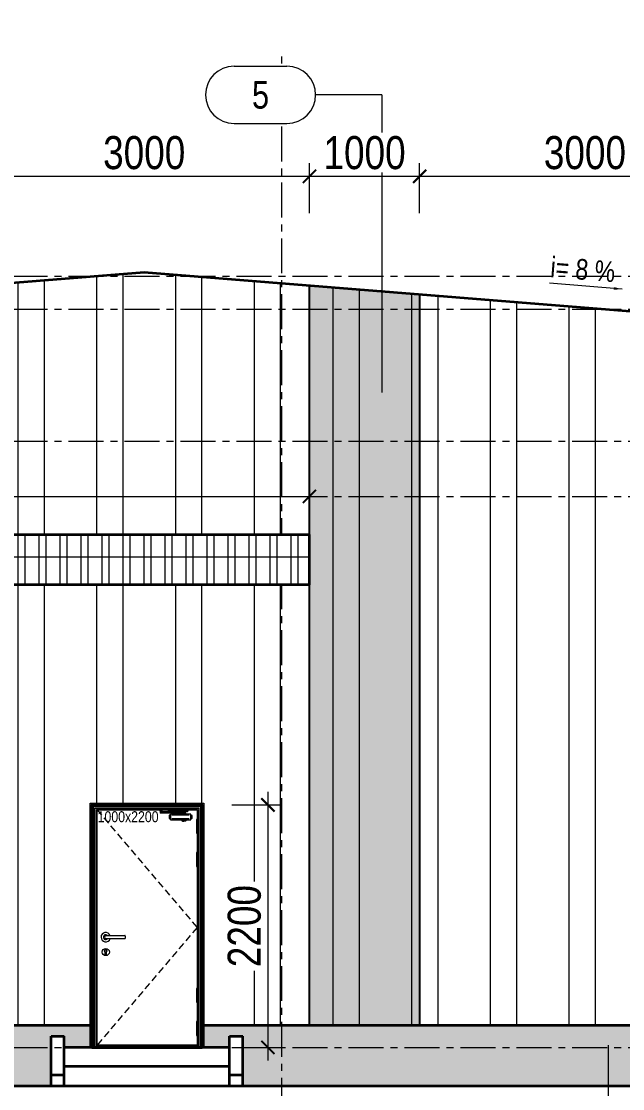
# Model space of a CAD drawing. Header units: millimetres. Extents: x -547695 to 905972, y -1055718 to 167349.
# Drawn here: x -521167 to -515709, y -971217 to -961530 of the extents above; entities that cross this region are included whole.
import ezdxf
from ezdxf.enums import TextEntityAlignment as Align
from ezdxf.xclip import XClip

# ---------------------------------------------------------------- set-up
doc = ezdxf.new("R2010")
doc.units = ezdxf.units.MM
doc.header["$XCLIPFRAME"] = 0
doc.linetypes.add('CENTER', pattern=[50.800000000000004, 31.75, -6.35, 6.35, -6.35])
doc.linetypes.add('HIDDEN', pattern=[9.524999999999999, 6.35, -3.175])
doc.layers.get('DEFPOINTS').update_dxf_attribs({"color": 1, "lineweight": 25})
for name, color, linetype, lineweight in [('A-DIMS', 8, 'Continuous', 9), ('A-DOOR', 142, 'Continuous', 9), ('A-FINE', 255, 'Continuous', 25), ('A-GRID', 250, 'CENTER', 15), ('A-HEVY', 111, 'Continuous', 35), ('A-HIDD', 45, 'HIDDEN', 9), ('A-LITE', 9, 'Continuous', 9), ('A-PATT', 252, 'Continuous', 9), ('A-SYMBOLS', 10, 'Continuous', 13), ('A-TEXT', 255, 'Continuous', 25)]:
    doc.layers.add(name, color=color, linetype=linetype, lineweight=lineweight)
doc.styles.add('VTK _ Arial_2.5 mm', font='arial.ttf', dxfattribs={"width": 0.8})
doc.styles.add('VTK_Arial', font='arial.ttf', dxfattribs={"width": 0.8})
doc.dimstyles.new('A-2.5-DIM1', dxfattribs={"dimtxt": 2.5, "dimasz": 1, "dimexe": 1, "dimexo": 0, "dimgap": 0.5, "dimtad": 1, "dimdec": 0, "dimzin": 12, "dimdsep": 46, "dimtxsty": 'VTK_Arial', "dimblk": 'ARCHTICK', "dimcen": 0, "dimdle": 1, "dimclrd": 256, "dimclre": 256, "dimclrt": 7, "dimadec": 1, "dimazin": 3, "dimtfac": 1, "dimtdec": 0, "dimtmove": 0, "dimatfit": 2, "dimfxl": 20, "dimtolj": 1, "dimtzin": 0, "dimlwd": -1, "dimlwe": -1, "dimarcsym": 0})
doc.dimstyles.new('A-2.5-DIM120', dxfattribs={"dimscale": 120, "dimtxt": 2.5, "dimasz": 1, "dimexe": 1, "dimexo": 0, "dimgap": 0.5, "dimtad": 1, "dimdec": 0, "dimzin": 12, "dimdsep": 46, "dimtxsty": 'VTK_Arial', "dimblk": 'ARCHTICK', "dimcen": 0, "dimdle": 1, "dimclrd": 256, "dimclre": 256, "dimclrt": 7, "dimadec": 1, "dimazin": 3, "dimtfac": 1, "dimtdec": 0, "dimtmove": 0, "dimatfit": 2, "dimfxl": 20, "dimtfill": 1, "dimtolj": 1, "dimtzin": 0, "dimlwd": -1, "dimlwe": -1, "dimarcsym": 0})

# ---------------------------------------------------------------- blocks, each defined once
blk = doc.blocks.new('E56U67')
at = {"layer": 'A-GRID', "ltscale": 10}
for points in [[(-889.925879028975, 2000), (36929.7332893007, 2000)], [(-889.925879028975, 1700), (36929.7332893007, 1700)], [(-889.925879028975, 500), (36929.7332893007, 500)], [(-889.925879028975, 0), (36929.7332893007, 0)], [(-889.925879028975, -5000), (36929.7332893007, -5000)]]:
    blk.add_lwpolyline(points, dxfattribs=at)
blk = doc.blocks.new('A$C2c41236e')
at = {"layer": 'A-PATT', "ltscale": 5, "true_color": 0xff1a1a, "extrusion": (0, 0, -1)}
h = blk.add_hatch(color=1, dxfattribs=at)
h.dxf.hatch_style = 1
h.paths.add_polyline_path([(-355499.9999999923, -99.99999999930151), (-356499.9999999923, -99.99999999930151), (-356499.9999999921, 20800.00000000116), (-355499.9999999921, 20800.00000000116)])
at = {"layer": 'A-PATT', "ltscale": 5, "true_color": 0x2aa800, "extrusion": (0, 0, -1)}
h = blk.add_hatch(color=84, dxfattribs=at)
h.dxf.hatch_style = 1
h.paths.add_polyline_path([(-359499.9999999921, -99.99999999930151), (-360499.9999999921, -99.99999999930151), (-360499.9999999921, 20800.00000000116), (-359499.9999999921, 20800.00000000116)])
at = {"layer": 'A-FINE', "ltscale": 5, "extrusion": (0, 0, -1)}
for points in [[(-355499.9999999923, -99.99999999930151), (-356499.9999999923, -99.99999999930151), (-356499.9999999921, 20800.00000000116), (-355499.9999999921, 20800.00000000116)], [(-359499.9999999921, -99.99999999930151), (-360499.9999999921, -99.99999999930151), (-360499.9999999921, 20800.00000000116), (-359499.9999999921, 20800.00000000116)]]:
    blk.add_lwpolyline(points, close=True, dxfattribs=at)
blk = doc.blocks.new('BanLe')
blk.add_line((7.5, 0), (-7.5, 0))
blk.add_lwpolyline([(7.5, 62.5), (-7.5, 62.5), (-7.5, -62.5), (7.5, -62.5)], close=True)
for points in [[(7.5, 60.5), (-7.5, 60.5)], [(7.5, -60.5), (-7.5, -60.5)]]:
    blk.add_lwpolyline(points)
blk = doc.blocks.new('KhoaTayCong_Phai')
for p, q in [((-2.368162894039414, 15.25890899513615), (171.6318371059606, 15.2589089951216)), ((177.6318371059606, 9.2589089951216), (177.6318371059606, -8.741091004863847)), ((171.6318371059606, -14.74109100486385), (-2.368162894039414, -14.74109100486385)), ((-11.23417075211182, -123.6967520639155), (8.613139535300432, -123.6967520639155)), ((-11.23417075211182, -126.9474235176894), (-11.23417075211182, -123.6967520639155)), ((8.613139535300432, -126.9474235176894), (-11.23417075211182, -126.9474235176894)), ((-8.309393887990153, -134.878720984474), (-8.309393887873737, -153.4787209846108)), ((6.090606112149544, -153.4787209845526), (6.090606112149544, -134.8787209845613)), ((8.613139535300432, -123.6967520639155), (8.613139535300432, -126.9474235176894))]:
    blk.add_line(p, q)
blk.add_circle((0, -135.3185674594715), 32.59014823095639)
for centre, radius, start, end in [((0, 0), 42.88471771224759, 20.84323507987875, 339.8952452716517), ((0, 0), 21.69749773615331, 44.68887083568661, 317.2039053081154), ((4.007421447662636, 0.258908995121601), 16.29871392775256, 113.0273825247253, 246.9726174752747), ((171.6318371059606, 9.2589089951216), 6, 0, 90), ((171.6318371059606, -8.741091004863847), 6, 270, 0), ((-1.109393887920305, -125.2787209845555), 12.00000000004657, 306.8698976449503, 233.1301023553102), ((-1.109393887920305, -153.4787209845235), 7.199999999953432, 180.0000000008337, 359.9999999995831)]:
    blk.add_arc(centre, radius, start, end)
blk = doc.blocks.new('View-CellPin-Chi Tiet Cua$0$View-CellPin-Chi Tiet Cua$0$D.C.')
for p, q in [((1114.189630144894, 6054.270364400407), (1114.189630144894, 6049.855954926985)), ((1132.045809557887, 6054.270364400407), (1132.045809557887, 6049.855954926985)), ((1097.913527189608, 5989.986868990411), (1294.391314596585, 5989.986868990381)), ((1097.913527189608, 5950.758039628272), (1294.391314596585, 5950.758039628272)), ((1112.071112843339, 6049.855954927014), (1112.071112843339, 6036.741485918668)), ((1116.62218957689, 6036.741485918697), (1116.622189576889, 6035.01580375951)), ((1125.62218957689, 6034.015803759539), (1117.622189576889, 6034.015803759539)), ((1118.972621113266, 6036.741485918668), (1118.972621113266, 6035.01580375951)), ((1123.522962747592, 6036.741485918668), (1123.522962747592, 6035.01580375951)), ((1126.62218957689, 6036.741485918697), (1126.62218957689, 6035.015803759539)), ((1134.805372080504, 6022.08122057133), (1281.078822235366, 6022.08122057133)), ((1134.805372080503, 6003.368329989316), (1134.805372080503, 6022.08122057133)), ((1134.805372080504, 6014.316462623741), (1281.048064135859, 6014.31646262377)), ((1134.805372080504, 6011.210559444764), (1180.055256567029, 6011.210559444735)), ((1134.805372080504, 6011.210559444764), (1157.430314323766, 6011.210559444764)), ((1134.805372080503, 6003.368329989316), (1134.805372080503, 6011.210559444764)), ((1134.805372080503, 5937.299107121478), (1134.805372080503, 5927.692187725363)), ((1400.421718523262, 6033.701436961856), (1153.535313656117, 6047.837352052185)), ((1400.421718523262, 6025.667739128548), (1153.535313656116, 6039.589858475752)), ((1180.055256567029, 6011.210559444735), (1157.430314323766, 6011.210559444764)), ((1180.055256567029, 6003.368329989316), (1180.055256567029, 6014.316462623741)), ((1180.055256567029, 6003.368329989316), (1180.055256567029, 6011.210559444735)), ((1180.055256567029, 5937.299107121449), (1180.055256567029, 5927.692187725392)), ((1281.048064135859, 6014.31646262377), (1322.043890668603, 6011.840296411508)), ((1281.078822235366, 6022.08122057133), (1321.551451561012, 6019.605054359068)), ((1321.551451561012, 6019.605054359068), (1428.137861334259, 6019.605054359068)), ((1322.043890668603, 6011.840296411508), (1428.137861334259, 6011.840296411479)), ((1400.421718523263, 6035.564728179277), (1407.779326751507, 6035.564728179248)), ((1400.421718523263, 6035.564728179277), (1400.421718523263, 6033.701436961856)), ((1400.421718523262, 6025.667739128548), (1400.421718523262, 6023.845383167267)), ((1400.421718523262, 6023.845383167267), (1407.779326751506, 6023.845383167267)), ((1403.407382094331, 6031.701436961856), (1403.407382094331, 6027.667739128548)), ((1405.407382094331, 6033.701436961856), (1428.137861334259, 6033.701436961856)), ((1405.407382094331, 6025.667739128548), (1428.13786133426, 6025.667739128519)), ((1406.688255417139, 6036.146345149929), (1406.688255417139, 6040.623078189528)), ((1407.779326751507, 6035.564728179248), (1410.764951633143, 6033.701436961826)), ((1407.779326751508, 6023.845383167267), (1410.764951633144, 6025.708674384718)), ((1416.688255417139, 6036.146345149959), (1416.688255417139, 6037.872027309117)), ((1417.688255417139, 6038.872027309117), (1425.68825541714, 6038.872027309088)), ((1419.787482246436, 6036.146345149929), (1419.787482246436, 6037.872027309117)), ((1424.337823880764, 6036.146345149959), (1424.337823880764, 6037.872027309088)), ((1426.688255417139, 6036.146345149959), (1426.688255417139, 6037.872027309088)), ((1428.137861334259, 6019.605054359068), (1428.137861334259, 6011.840296411479)), ((1134.805372080504, 5927.692187725363), (1157.430314323766, 5927.692187725363)), ((1134.805372080504, 5927.692187725363), (1139.805372080504, 5922.692187725392)), ((1139.805372080504, 5922.692187725392), (1157.430314323766, 5922.692187725392)), ((1180.055256567029, 5927.692187725392), (1157.430314323766, 5927.692187725363)), ((1175.055256567029, 5922.692187725392), (1157.430314323766, 5922.692187725392)), ((1180.055256567029, 5927.692187725392), (1175.055256567029, 5922.692187725392))]:
    blk.add_line(p, q)
for points in [[(1071.819013287742, 6066.270364400407), (1187.430158971983, 6066.270364400407), (1187.430158971983, 6054.270364400436), (1071.819013287742, 6054.270364400407)], [(1080.753061166979, 5992.656133310637), (1071.163430611116, 5992.656133310637), (1066.163430611115, 5987.656133310637), (1066.163430611115, 5954.025513728848), (1071.163430611115, 5949.02551372879), (1080.753061166979, 5949.02551372879)], [(1080.753061166979, 6003.368329989287), (1308.589446776452, 6003.368329989316), (1308.589446776452, 5937.299107121478), (1080.753061166979, 5937.299107121478)], [(1308.589446776452, 5992.656133310637), (1318.179077332314, 5992.656133310607), (1323.179077332314, 5987.656133310637), (1323.179077332316, 5954.025513728819), (1318.179077332315, 5949.025513728819), (1308.589446776451, 5949.025513728819)]]:
    blk.add_lwpolyline(points, close=True)
for points in [[(1112.071112843339, 6049.855954927014), (1151.117069314452, 6049.855954926985), (1153.535313656117, 6047.837352052185)], [(1153.535313656116, 6039.589858475752), (1151.358916962279, 6036.741485918668), (1112.071112843339, 6036.741485918668)], [(1415.238649500017, 6033.701436961826), (1415.238649500017, 6036.146345149959), (1428.137861334259, 6036.146345149959), (1428.137861334259, 6019.605054359068), (1415.238649500017, 6019.605054359068), (1415.238649500017, 6025.667739128519)]]:
    blk.add_lwpolyline(points)
for centre, radius in [((1073.637300586553, 5983.459594756248), 3.364728443943022), ((1073.637300586553, 5959.696146269242), 3.364728443943022), ((1315.705207356878, 5983.459594756248), 3.364728443943022), ((1315.705207356878, 5959.696146269212), 3.364728443943022), ((1407.161611258758, 6029.705046307761), 1.647241314007259)]:
    blk.add_circle(centre, radius)
for centre, radius, start, end in [((1117.622189576889, 6035.01580375951), 1, 180, 270), ((1117.972621113265, 6035.01580375951), 1, 270, 0), ((1119.972621113265, 6035.015803759539), 1, 180, 270), ((1122.522962747593, 6035.01580375951), 1, 270, 0), ((1124.522962747593, 6035.01580375951), 1, 180, 270), ((1125.62218957689, 6035.015803759539), 1, 270, 0), ((1405.407382094331, 6031.701436961826), 2, 90, 180), ((1405.40738209433, 6027.667739128519), 2, 180, 270), ((1417.688255417139, 6037.872027309088), 1, 90, 180), ((1418.787482246436, 6037.872027309088), 1, 0, 90), ((1420.787482246436, 6037.872027309088), 1, 90, 180), ((1423.337823880763, 6037.872027309117), 1, 0, 90), ((1425.337823880763, 6037.872027309117), 1, 90, 180), ((1425.68825541714, 6037.872027309117), 1, 0, 90)]:
    blk.add_arc(centre, radius, start, end)
blk = doc.blocks.new('DT 1000X2200 - MD')
blk.add_wipeout([(-1030, 2215.000000000001), (6.200195912242634e-11, 2215.000000000001), (6.200195912242634e-11, 4.0745362639427185e-10), (-1030, 4.0745362639427185e-10)]).dxf.layer = 'A-FINE'
for points in [[(-1030, 4.074536263942719e-10), (-1030, 2215), (0, 2215), (0, 4.074536263942719e-10)], [(-1001, 4.074536263942719e-10), (-1001, 2186), (-29, 2186), (-29, 4.074536263942719e-10)], [(-987, 4.074536263942719e-10), (-987, 2172), (-43, 2172), (-43, 4.074536263942719e-10)], [(-973, 4.074536263942719e-10), (-973, 2158), (-57, 2158), (-57, 4.074536263942719e-10)], [(-968, 21.00000000040745), (-968, 2155), (-60, 2155), (-60, 21.00000000040745)]]:
    blk.add_lwpolyline(points, close=True)
blk.add_lwpolyline([(-973, 15.00000000040745), (-57, 15.00000000040745)])
at = {"layer": 'A-HIDD', "ltscale": 10}
for points in [[(-1020, 4.074536263942719e-10), (-1020, 2205), (-10, 2205), (-10, 4.074536263942719e-10)], [(-1015, -1.164153218269348e-10), (-1015, 2200), (-15, 2200), (-15, -1.164153218269348e-10)]]:
    blk.add_lwpolyline(points, close=True, dxfattribs=at)
blk.add_lwpolyline([(-968, 2155), (-60, 1088.000000000204), (-968, 21.00000000040745)], dxfattribs=at)
at = {"layer": 'A-LITE', "xscale": -0.8000000000465659, "yscale": 0.8000000000465659, "zscale": 0.8000000000465659, "rotation": 359.9992789923553}
blk.add_blockref('View-CellPin-Chi Tiet Cua$0$View-CellPin-Chi Tiet Cua$0$D.C.', (746.3942612682004, -2685.427081598551), dxfattribs=at)
at = {"layer": 'A-LITE'}
for name, p in [('BanLe', (-58.5, 2005)), ('BanLe', (-58.5, 1705)), ('KhoaTayCong_Phai', (-888.9995107880095, 1000)), ('BanLe', (-58.5, 471.0000000004075)), ('BanLe', (-58.5, 171.0000000004075))]:
    blk.add_blockref(name, p, dxfattribs=at)
at = {"layer": 'DEFPOINTS', "lineweight": -3, "insert": (-686.2055393613409, 2092.29056247673), "char_height": 100, "attachment_point": 5, "style": 'VTK_Arial'}
blk.add_mtext('\\A1;1000x2200', dxfattribs=at)
blk = doc.blocks.new('RE6UY')
at = {"layer": 'A-GRID', "ltscale": 10}
blk.add_lwpolyline([(-6000, -1731.266884958604), (-6000, 10949.43363770482)], dxfattribs=at)
blk = doc.blocks.new('ẻh6hj6u')
blk.add_wipeout([(-8749.999999999876, -450), (1.2460077414289117e-10, -450), (1.2460077414289117e-10, 1.7280399333685637e-11), (-8749.999999999876, 1.7280399333685637e-11)]).dxf.layer = 'A-HEVY'
at = {"layer": 'A-PATT', "transparency": 33554620}
h = blk.add_hatch(dxfattribs=at)
h.set_pattern_fill('ANSI32', color=256, scale=20, angle=45)
h.set_pattern_definition([(90, (-8750, -450), (-190.5, 1.166476076187854e-14), []), (90, (-8686.499972571852, -386.4999725718517), (-190.5, 1.166476076187854e-14), [])])
h.paths.add_polyline_path([(-8750, -450), (0, -450), (0, 0), (-8750, 0)])
at = {"layer": 'A-HEVY'}
blk.add_lwpolyline([(-8750, -450), (0, -450), (0, 0), (-8750, 0)], close=True, dxfattribs=at)
at = {"layer": 'A-PATT', "transparency": 33554620}
blk.add_lwpolyline([(-8750, -197.0299970005872), (0, -197.0299970005872)], dxfattribs=at)
blk = doc.blocks.new('_ARCHTICK')
at = {"color": 0, "linetype": 'ByBlock', "const_width": 0.15}
blk.add_lwpolyline([(-0.5, -0.5), (0.5, 0.5)], dxfattribs=at)
blk = doc.blocks.new('*D430')
at = {"layer": 'A-DIMS', "transparency": 16777216}
for p, q in [((-518928.8616275529, -968521.6864575857), (-518928.8616275529, -970961.6864575857)), ((-519256.3397861238, -968641.6864575857), (-518808.8616275529, -968641.6864575857)), ((-519256.3397861238, -970841.6864575857), (-518808.8616275529, -970841.6864575857))]:
    blk.add_line(p, q, dxfattribs=at)
at = {"layer": 'DEFPOINTS', "color": 0, "transparency": 16777216}
for p in [(-519256.3397861238, -968641.6864575857), (-519256.3397861238, -970841.6864575857), (-518928.8616275529, -970841.6864575857)]:
    blk.add_point(p, dxfattribs=at)
at = {"layer": 'A-DIMS', "transparency": 16777216, "xscale": 120, "yscale": 120, "zscale": 120}
for p, rotation in [((-518928.8616275529, -968641.6864575857), 90), ((-518928.8616275529, -970841.6864575857), 270)]:
    blk.add_blockref('_ARCHTICK', p, dxfattribs=dict(at, rotation=rotation))
at = {"layer": 'A-DIMS', "color": 7, "transparency": 16777216, "insert": (-519142.0335238694, -969741.6864575857), "char_height": 300, "attachment_point": 5, "rotation": 90, "style": 'VTK_Arial', "bg_fill": 3, "box_fill_scale": 1.1, "bg_fill_color": 257, "bg_fill_transparency": 0}
blk.add_mtext('\\A1;2200', dxfattribs=at)
blk = doc.blocks.new('*D436')
at = {"layer": 'A-DIMS', "transparency": 16777216}
for p, q in [((-527301.7049680591, -965652.6980734138), (-527301.7049680591, -965961.6864575857)), ((-518551.7049680591, -965652.6980734138), (-518551.7049680591, -965961.6864575857)), ((-527421.7049680591, -965841.6864575857), (-518431.7049680591, -965841.6864575857))]:
    blk.add_line(p, q, dxfattribs=at)
at = {"layer": 'DEFPOINTS', "color": 0, "transparency": 16777216}
for p in [(-527301.7049680591, -965652.6980734138), (-518551.7049680591, -965652.6980734138), (-518551.7049680591, -965841.6864575857)]:
    blk.add_point(p, dxfattribs=at)
at = {"layer": 'A-DIMS', "transparency": 16777216, "xscale": 120, "yscale": 120, "zscale": 120, "rotation": 180}
blk.add_blockref('_ARCHTICK', (-527301.7049680591, -965841.6864575857), dxfattribs=at)
at = {"layer": 'A-DIMS', "transparency": 16777216, "xscale": 120, "yscale": 120, "zscale": 120}
blk.add_blockref('_ARCHTICK', (-518551.7049680591, -965841.6864575857), dxfattribs=at)
at = {"layer": 'A-DIMS', "color": 7, "transparency": 16777216, "insert": (-522926.7049680591, -965628.5145612693), "char_height": 300, "attachment_point": 5, "style": 'VTK_Arial', "bg_fill": 3, "box_fill_scale": 1.1, "bg_fill_color": 257, "bg_fill_transparency": 0}
blk.add_mtext('\\A1;8750', dxfattribs=at)
blk = doc.blocks.new('*D472')
at = {"layer": 'A-DIMS', "transparency": 16777216}
for p, q in [((-517551.7049680591, -963271.4838646457), (-517551.7049680591, -962816.7653686625)), ((-514551.7049680593, -963271.4838646457), (-514551.7049680593, -962816.7653686625)), ((-514431.7049680593, -962936.7653686625), (-517671.7049680591, -962936.7653686625))]:
    blk.add_line(p, q, dxfattribs=at)
at = {"layer": 'DEFPOINTS', "color": 0, "transparency": 16777216}
for p in [(-517551.7049680591, -962936.7653686625), (-517551.7049680591, -963271.4838646457), (-514551.7049680593, -963271.4838646457)]:
    blk.add_point(p, dxfattribs=at)
at = {"layer": 'A-DIMS', "transparency": 16777216, "xscale": 120, "yscale": 120, "zscale": 120, "rotation": 180}
blk.add_blockref('_ARCHTICK', (-517551.7049680591, -962936.7653686625), dxfattribs=at)
at = {"layer": 'A-DIMS', "transparency": 16777216, "xscale": 120, "yscale": 120, "zscale": 120}
blk.add_blockref('_ARCHTICK', (-514551.7049680593, -962936.7653686625), dxfattribs=at)
at = {"layer": 'A-DIMS', "color": 7, "transparency": 16777216, "insert": (-516051.7049680592, -962723.4911531098), "char_height": 300, "attachment_point": 5, "style": 'VTK_Arial', "bg_fill": 3, "box_fill_scale": 1.1, "bg_fill_color": 257, "bg_fill_transparency": 0}
blk.add_mtext('\\A1;3000', dxfattribs=at)
blk = doc.blocks.new('*D473')
at = {"layer": 'A-DIMS', "transparency": 16777216}
for p, q in [((-518551.7049680591, -963271.4838646457), (-518551.7049680591, -962816.7653686625)), ((-517551.7049680591, -963271.4838646457), (-517551.7049680591, -962816.7653686625)), ((-517431.7049680591, -962936.7653686625), (-518671.7049680591, -962936.7653686625))]:
    blk.add_line(p, q, dxfattribs=at)
at = {"layer": 'DEFPOINTS', "color": 0, "transparency": 16777216}
for p in [(-518551.7049680591, -962936.7653686625), (-518551.7049680591, -963271.4838646457), (-517551.7049680591, -963271.4838646457)]:
    blk.add_point(p, dxfattribs=at)
at = {"layer": 'A-DIMS', "transparency": 16777216, "xscale": 120, "yscale": 120, "zscale": 120, "rotation": 180}
blk.add_blockref('_ARCHTICK', (-518551.7049680591, -962936.7653686625), dxfattribs=at)
at = {"layer": 'A-DIMS', "transparency": 16777216, "xscale": 120, "yscale": 120, "zscale": 120}
blk.add_blockref('_ARCHTICK', (-517551.7049680591, -962936.7653686625), dxfattribs=at)
at = {"layer": 'A-DIMS', "color": 7, "transparency": 16777216, "insert": (-518051.7049680591, -962723.593472346), "char_height": 300, "attachment_point": 5, "style": 'VTK_Arial', "bg_fill": 3, "box_fill_scale": 1.1, "bg_fill_color": 257, "bg_fill_transparency": 0}
blk.add_mtext('\\A1;1000', dxfattribs=at)
blk = doc.blocks.new('*D474')
at = {"layer": 'A-DIMS', "transparency": 16777216}
for p, q in [((-521551.7049680592, -963271.4838646457), (-521551.7049680592, -962816.7653686625)), ((-518551.7049680591, -963271.4838646457), (-518551.7049680591, -962816.7653686625)), ((-518431.7049680591, -962936.7653686625), (-521671.7049680592, -962936.7653686625))]:
    blk.add_line(p, q, dxfattribs=at)
at = {"layer": 'DEFPOINTS', "color": 0, "transparency": 16777216}
for p in [(-521551.7049680592, -962936.7653686625), (-521551.7049680592, -963271.4838646457), (-518551.7049680591, -963271.4838646457)]:
    blk.add_point(p, dxfattribs=at)
at = {"layer": 'A-DIMS', "transparency": 16777216, "xscale": 120, "yscale": 120, "zscale": 120, "rotation": 180}
blk.add_blockref('_ARCHTICK', (-521551.7049680592, -962936.7653686625), dxfattribs=at)
at = {"layer": 'A-DIMS', "transparency": 16777216, "xscale": 120, "yscale": 120, "zscale": 120}
blk.add_blockref('_ARCHTICK', (-518551.7049680591, -962936.7653686625), dxfattribs=at)
at = {"layer": 'A-DIMS', "color": 7, "transparency": 16777216, "insert": (-520051.7049680592, -962723.4911531098), "char_height": 300, "attachment_point": 5, "style": 'VTK_Arial', "bg_fill": 3, "box_fill_scale": 1.1, "bg_fill_color": 257, "bg_fill_transparency": 0}
blk.add_mtext('\\A1;3000', dxfattribs=at)
blk = doc.blocks.new('*U291')
blk.add_lwpolyline([(11.00000000000004, 0), (11.00000000000004, -24.42317343845103), (11.00000000000004, -27.01106226544958)])
blk.add_wipeout([(2.4019237886467857, 2.5980762113532485), (3.7009618943233953, 2.249999999999938), (4.651923788646703, 1.2990381056766047), (4.999999999999998, -1.4210854715202004e-14), (4.651923788646726, -1.2990381056766314), (3.7009618943234264, -2.249999999999986), (2.40192378864682, -2.598076211353316), (-2.401923788646694, -2.598076211353316), (-3.7009618943234046, -2.249999999999986), (-4.651923788646701, -1.2990381056766314), (-4.999999999999987, -3.375077994860476e-14), (-4.651923788646671, 1.2990381056766012), (-3.70096189432337, 2.2499999999999396), (-2.401923788646739, 2.5980762113532485)])
for points in [[(-2.401923788646712, 2.598076211353259), (2.401923788646712, 2.598076211353259)], [(11.00000000000004, 0), (5, 1.262177448353619e-29)], [(-2.401923788646712, -2.598076211353316), (2.401923788646712, -2.598076211353316)]]:
    blk.add_lwpolyline(points)
for centre, start, end in [((-2.401923788646712, -1.262177448353619e-29), 90.00000000000081, 269.9999999999976), ((2.401923788646712, 1.262177448353619e-29), 270.0000000000024, 89.9999999999992)]:
    blk.add_arc(centre, 2.598076211353288, start, end)
at = {"color": 7, "style": 'VTK _ Arial_2.5 mm', "width": 0.8, "flags": 8}
blk.add_attdef('SYMBOL', text='', height=2.5, dxfattribs=at).set_placement((-4.263256414560601e-14, 0), align=Align.MIDDLE_CENTER)
blk = doc.blocks.new('*U292')
blk.add_lwpolyline([(11.00000000000004, 0), (11.00000000000004, 14.39451115703834), (11.00000000000004, 16.98239998403689)])
blk.add_wipeout([(2.4019237886467857, 2.5980762113532485), (3.7009618943233953, 2.249999999999938), (4.651923788646703, 1.2990381056766047), (4.999999999999998, -1.4210854715202004e-14), (4.651923788646726, -1.2990381056766314), (3.7009618943234264, -2.249999999999986), (2.40192378864682, -2.598076211353316), (-2.401923788646694, -2.598076211353316), (-3.7009618943234046, -2.249999999999986), (-4.651923788646701, -1.2990381056766314), (-4.999999999999987, -3.375077994860476e-14), (-4.651923788646671, 1.2990381056766012), (-3.70096189432337, 2.2499999999999396), (-2.401923788646739, 2.5980762113532485)])
for points in [[(-2.401923788646712, 2.598076211353259), (2.401923788646712, 2.598076211353259)], [(11.00000000000004, 0), (5, 1.262177448353619e-29)], [(-2.401923788646712, -2.598076211353316), (2.401923788646712, -2.598076211353316)]]:
    blk.add_lwpolyline(points)
for centre, start, end in [((-2.401923788646712, -1.262177448353619e-29), 90.00000000000081, 269.9999999999976), ((2.401923788646712, 1.262177448353619e-29), 270.0000000000024, 89.9999999999992)]:
    blk.add_arc(centre, 2.598076211353288, start, end)
at = {"color": 7, "style": 'VTK _ Arial_2.5 mm', "width": 0.8, "flags": 8}
blk.add_attdef('SYMBOL', text='', height=2.5, dxfattribs=at).set_placement((-4.263256414560601e-14, 0), align=Align.MIDDLE_CENTER)
blk = doc.blocks.new('*U124')
at = {"layer": 'A-TEXT', "style": 'VTK _ Arial_2.5 mm', "width": 0.8}
blk.add_attdef('SLOP', text='', height=2.500000000000001, rotation=355.4260787400974, dxfattribs=at).set_placement((0, 0), align=Align.BOTTOM_LEFT)
blk.add_leader([(8.807729530000517, -0.704618362400319), (0, 0)], dimstyle='A-2.5-DIM1', override={"dimgap": 0.5, "dimtad": 0})

msp = doc.modelspace()

# ---------------------------------------------------------------- block references
at = {"layer": 'A-FINE'}
ref = msp.add_blockref('A$C2c41236e', (-873794.2049717929, -984874.6234373722), dxfattribs=at)
XClip(ref).set_block_clipping_path([(345192.5000037338, -99.99999999930151), (370802.4999987449, 5566.42908085871)])
at = {"layer": 'A-HEVY'}
ref = msp.add_blockref('E56U67', (-533564.0898431868, -965841.6864575857), dxfattribs=at)
XClip(ref).set_block_clipping_path([(-2308.906032041181, -6912.084106574766), (23066.477364637074, 4136.607425938128)])

# ---------------------------------------------------------------- next in the draw order: block references
at = {"layer": 'A-FINE'}
ref = msp.add_blockref('A$C2c41236e', (-158051.704968067, -970541.6864575866), dxfattribs=dict(at, xscale=-1))
XClip(ref).set_block_clipping_path([(369559.9999957037, -99.99999999930151), (369559.9999957037, 5566.42908085871), (370050.245071118, 5566.42908085871), (370050.245071118, 6264.313210119726), (369809.9999957043, 6264.313210119726), (369809.9999957043, 6146.019923215732), (369355.00184203393, 6146.019923215732), (361999.9999999921, 6734.420070579159), (354644.99815795035, 6146.019923215732), (354190.00000428, 6146.019923215732), (354190.00000428, 6264.313210119726), (353950.00000428, 6264.313210119726), (353949.7549288663, 5566.429080858594), (354440.0000042807, 5566.429080858594), (354440.0000042807, -99.99999999930151)])

# ---------------------------------------------------------------- next in the draw order: block references
at = {"layer": 'A-DOOR'}
msp.add_blockref('DT 1000X2200 - MD', (-519511.7049680609, -970841.6864575857), dxfattribs=at)

# ---------------------------------------------------------------- next in the draw order: block references
at = {"layer": 'A-HEVY'}
msp.add_blockref('RE6UY', (-512801.7049680592, -972753.7705641604), dxfattribs=at)

# ---------------------------------------------------------------- next in the draw order: hatches: boundary and pattern name
at = {"layer": 'A-PATT'}
h = msp.add_hatch(dxfattribs=at)
h.set_pattern_fill('ANSI32', color=256, scale=75, angle=45)
h.set_pattern_definition([(90, (-1557753.414261902, -1956884.043897891), (-714.3750000000003, 7.395570986446986e-30), []), (90, (-1557515.289159046, -1956645.918795036), (-714.3750000000003, 7.395570986446986e-30), [])])
h.paths.add_polyline_path([(-528101.950039185, -964975.2573767278), (-527611.7049637707, -964975.2573767278), (-527611.7049637707, -970641.6864575857), (-525601.7049680592, -970641.6864575857), (-525601.7049680592, -967341.6864575857), (-521601.7049680592, -967341.6864575857), (-521601.7049680592, -970641.6864575857), (-520526.7049680609, -970641.6864575857), (-520526.7049680609, -968641.6864575857), (-519526.7049680609, -968641.6864575857), (-519526.7049680609, -970641.6864575857), (-512491.7049723477, -970641.6864575857), (-512491.7049723477, -964975.2573767278), (-512001.4598969333, -964975.2573767278), (-512001.704972347, -964277.3732474666), (-512241.704972347, -964277.3732474666), (-512241.704972347, -964395.6665343709), (-512696.7031260174, -964395.6665343709), (-520051.7049680591, -963807.2663870073), (-527406.7068101009, -964395.6665343709), (-527861.7049637713, -964395.6665343709), (-527861.7049637713, -964277.3732474666), (-528101.950039185, -964277.3732474666)])
h.paths.add_polyline_path([(-527301.7049680592, -966641.6908756165), (-518551.7049680592, -966641.6908756165), (-518551.7049680592, -966191.6908756165), (-527301.7049680592, -966191.6908756165)], flags=16)
at = {"layer": 'A-PATT', "transparency": 33554620}
h = msp.add_hatch(dxfattribs=at)
h.set_pattern_fill('AR-CONC', color=256, scale=3)
h.set_pattern_definition([(50, (-527551.7049680592, -971191.6864575857), (546.5540069880119, -47.81725661670922), [57.15000000000001, -628.6500000000001]), (355, (-527551.7049680592, -971191.6864575857), (-105.730264274908, 573.1705357171054), [45.72, -502.92175251]), (100.4514447, (-527506.1589470592, -971195.6712180857), (440.8237412710602, 525.3532557365852), [48.5700264, -534.2707338]), (46.1842, (-527551.7049680592, -971039.2864575858), (813.2371226763897, -126.1269837981814), [85.725, -942.9749999999999]), (96.63555761, (-527483.9352680593, -971049.7969575856), (712.212402154509, 742.2783737931645), [72.85506942, -801.4068244800001]), (351.1841511700001, (-527551.7049680592, -971039.2864575858), (712.212402194931, 742.2783737565981), [68.57990121, -754.37919576]), (21, (-527475.5049680592, -971077.3864575858), (454.8431738073974, -306.7955945612629), [57.15000000000001, -628.6500000000001]), (326.0000000000001, (-527475.5049680592, -971077.3864575858), (185.4060850429414, 552.5638983669576), [45.72, -502.92]), (71.451445, (-527437.6013702592, -971102.9527572858), (640.2492578361487, 245.768306657716), [48.5700264, -534.2698128000001]), (37.50000000000001, (-527551.7049680592, -971191.6864575857), (9.26580975177545, 253.6651166194593), [0, -496.824, 0, -510.54, 0, -504.825]), (7.499999999999999, (-527551.7049680592, -971191.6864575857), (200.4589875309172, 300.5417244543585), [0, -291.084, 0, -485.394, 0, -192.405]), (327.5, (-527721.6309680592, -971191.6864575857), (406.7717855006142, -17.18623197802033), [0, -190.5, 0, -594.36, 0, -788.67]), (317.5, (-527797.8309680593, -971191.6864575857), (444.3875441580541, 76.27947309999908), [0, -247.65, 0, -394.716, 0, -560.0699999999999])])
h.paths.add_polyline_path([(-519526.7049680609, -970841.6864575857), (-519526.7049680609, -970641.6864575857), (-512551.7049680592, -970641.6864575857), (-512551.7049680592, -970841.6864575857), (-512551.7049680592, -971191.6864575857), (-519156.7049680609, -971191.6864575857), (-519156.7049680609, -970741.6864575857), (-519276.7049680609, -970741.6864575857), (-519276.7049680609, -970841.6864575857)])
h.paths.add_polyline_path([(-527551.7049680592, -971191.6864575857), (-525721.7049680592, -971191.6864575857), (-525721.7049680592, -970741.6864575857), (-525601.7049680592, -970741.6864575857), (-525601.7049680592, -970641.6864575857), (-527551.7049680592, -970641.6864575857), (-527551.7049680592, -970841.6864575857)])
h.paths.add_polyline_path([(-521601.7049680592, -970741.6864575857), (-521601.7049680592, -970641.6864575857), (-520526.7049680609, -970641.6864575857), (-520526.7049680609, -970841.6864575857), (-520776.7049680609, -970841.6864575857), (-520776.7049680609, -970741.6864575857), (-520896.7049680609, -970741.6864575857), (-520896.7049680609, -971191.6864575857), (-521481.7049680592, -971191.6864575857), (-521481.7049680592, -970741.6864575857)])

# ---------------------------------------------------------------- next in the draw order: linework, layer by layer
at = {"layer": 'A-HEVY'}
for p, q in [((-520896.7049680609, -971191.6864575857), (-520896.7049680609, -970741.6864575857)), ((-520776.7049680609, -971191.6864575857), (-520776.7049680609, -970741.6864575857)), ((-519276.7049680609, -971191.6864575857), (-519276.7049680609, -970741.6864575857)), ((-519156.7049680609, -971191.6864575857), (-519156.7049680609, -970741.6864575857)), ((-519276.7049680609, -970841.6864575857), (-520776.7049680609, -970841.6864575857)), ((-519276.7049680609, -971016.2385429331), (-520776.7049680609, -971016.2385429331)), ((-521481.7049680592, -971191.6864575857), (-510447.4341194537, -971191.6864575857))]:
    msp.add_line(p, q, dxfattribs=at)
for points in [[(-527611.7049637707, -970641.6864575857), (-527611.7049637707, -964975.2573767278), (-528101.950039185, -964975.2573767278), (-528101.950039185, -964277.3732474666), (-527861.7049637713, -964277.3732474666), (-527861.7049637713, -964395.6665343709), (-527406.7068101009, -964395.6665343709), (-520051.7049680591, -963807.2663870073), (-512696.7031260174, -964395.6665343709), (-512241.704972347, -964395.6665343709), (-512241.704972347, -964277.3732474666), (-512001.704972347, -964277.3732474666), (-512001.4598969333, -964975.2573767278), (-512491.7049723477, -964975.2573767278), (-512491.7049723477, -970641.6864575857)], [(-521601.7049680592, -970641.6864575857), (-520526.7049680609, -970641.6864575857)], [(-519526.7049680609, -970641.6864575857), (-512491.7049723477, -970641.6864575857)], [(-520896.7049680609, -970741.6864575857), (-520776.7049680609, -970741.6864575857)], [(-519276.7049680609, -970741.6864575857), (-519156.7049680609, -970741.6864575857)], [(-520896.7049680609, -971091.6864575857), (-520776.7049680609, -971091.6864575857)], [(-519276.7049680609, -971091.6864575857), (-519156.7049680609, -971091.6864575857)]]:
    msp.add_lwpolyline(points, dxfattribs=at)
msp.add_lwpolyline([(-520526.7049680609, -970841.6864575857), (-519526.7049680609, -970841.6864575857), (-519526.7049680609, -968641.6864575857), (-520526.7049680609, -968641.6864575857)], close=True, dxfattribs=at)

# ---------------------------------------------------------------- next in the draw order: block references
at = {"layer": 'A-SYMBOLS', "xscale": 74.91082045184334, "yscale": 74.91082045184334, "zscale": 74.91082045184334}
msp.add_blockref('*U124', (-516374.6854285523, -963907.5402136642), dxfattribs=at).add_auto_attribs({'SLOP': 'i= 8 %'})

# ---------------------------------------------------------------- next in the draw order: dimensions: what is measured, and where the dimension line sits
at = {"layer": 'A-DIMS'}
dim = msp.add_linear_dim(base=(-517551.7049680591, -962936.7653686625), p1=(-514551.7049680593, -963271.4838646457), p2=(-517551.7049680591, -963271.4838646457), dimstyle='A-2.5-DIM120', override={"dimpost": '\\X', "dimtmove": 1}, dxfattribs=at)
dim.commit()
dim.dimension.update_dxf_attribs({"geometry": '*D472', "text_midpoint": (-516051.7049680592, -962723.4911531098)})

# ---------------------------------------------------------------- next in the draw order: block references
at = {"layer": 'A-HEVY'}
msp.add_blockref('ẻh6hj6u', (-518551.7049680592, -966191.6908756165), dxfattribs=at)
at = {"layer": 'A-SYMBOLS', "xscale": 100, "yscale": 100, "zscale": 100}
for name, p, values in [('*U291', (-518995.9342045098, -962197.1159299446), {'SYMBOL': '5'}), ('*U292', (-516939.0227678246, -972520.5497170115), {'SYMBOL': '3'})]:
    msp.add_blockref(name, p, dxfattribs=at).add_auto_attribs(values)

# ---------------------------------------------------------------- next in the draw order: dimensions: what is measured, and where the dimension line sits
at = {"layer": 'A-DIMS'}
dim = msp.add_linear_dim(base=(-518551.7049680591, -965841.6864575857), p1=(-527301.7049680591, -965652.6980734138), p2=(-518551.7049680591, -965652.6980734138), dimstyle='A-2.5-DIM120', override={"dimpost": '\\X'}, dxfattribs=at)
dim.commit()
dim.dimension.update_dxf_attribs({"geometry": '*D436', "text_midpoint": (-522926.7049680591, -965628.5145612693)})
dim = msp.add_linear_dim(base=(-518928.8616275529, -970841.6864575857), p1=(-519256.3397861238, -968641.6864575857), p2=(-519256.3397861238, -970841.6864575857), angle=90, dimstyle='A-2.5-DIM120', override={"dimpost": '\\X'}, dxfattribs=at)
dim.commit()
dim.dimension.update_dxf_attribs({"geometry": '*D430', "text_midpoint": (-519142.0335238694, -969741.6864575857)})

# ---------------------------------------------------------------- next in the draw order: dimensions: what is measured, and where the dimension line sits
dim = msp.add_linear_dim(base=(-518551.7049680591, -962936.7653686625), p1=(-517551.7049680591, -963271.4838646457), p2=(-518551.7049680591, -963271.4838646457), dimstyle='A-2.5-DIM120', override={"dimpost": '\\X', "dimtmove": 1}, dxfattribs=at)
dim.commit()
dim.dimension.update_dxf_attribs({"geometry": '*D473', "text_midpoint": (-518051.7049680591, -962723.593472346)})

# ---------------------------------------------------------------- next in the draw order: dimensions: what is measured, and where the dimension line sits
dim = msp.add_linear_dim(base=(-521551.7049680592, -962936.7653686625), p1=(-518551.7049680591, -963271.4838646457), p2=(-521551.7049680592, -963271.4838646457), dimstyle='A-2.5-DIM120', override={"dimpost": '\\X', "dimtmove": 1}, dxfattribs=at)
dim.commit()
dim.dimension.update_dxf_attribs({"geometry": '*D474', "text_midpoint": (-520051.7049680592, -962723.4911531098)})

doc.saveas('drawing.dxf')
